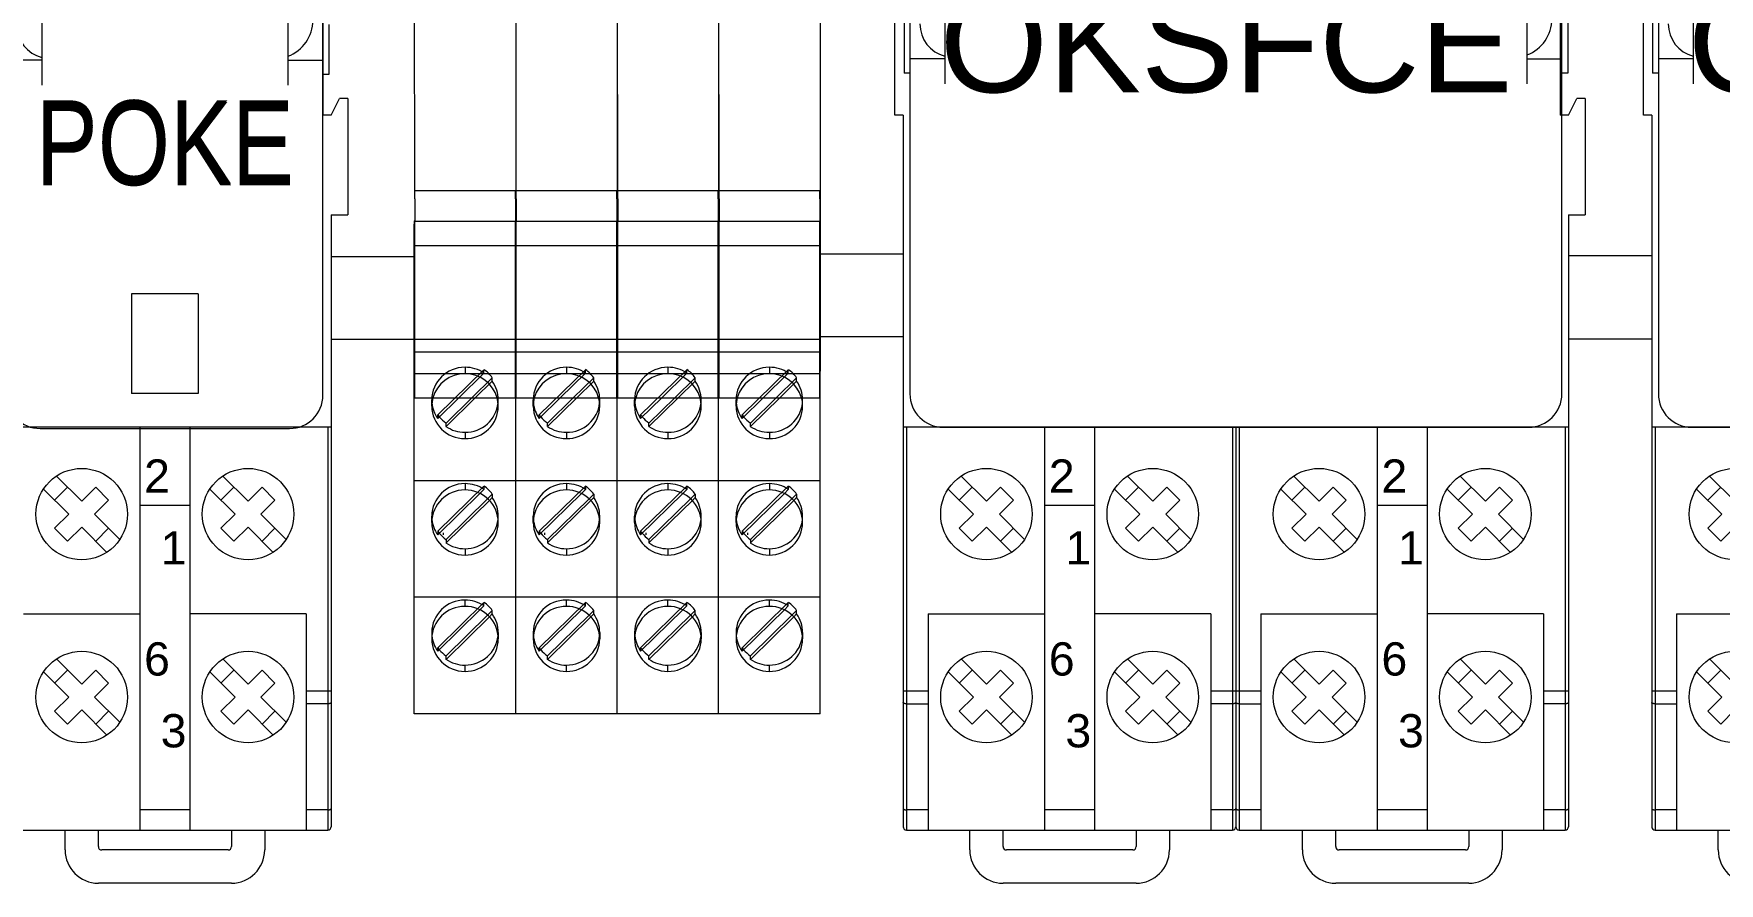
# Model space of a CAD drawing. Header units: millimetres. Extents: x 4134 to 7422, y 1400 to 3585.
# Drawn here: x 5985.4 to 6086.7, y 2018.6 to 2069.7 of the extents above; entities that cross this region are included whole.
import ezdxf

# ---------------------------------------------------------------- set-up
doc = ezdxf.new("R2010")
doc.units = ezdxf.units.MM
doc.layers.add('000-PI-Oprema', color=30, linetype='Continuous', lineweight=5)
doc.layers.add('000-SI-Oprema', color=30, linetype='Continuous', lineweight=0)
doc.layers.add('000-PI-ORMAR', color=2, linetype='Continuous')
doc.layers.add('002-PI-Kabelska kanalica', color=150, linetype='Continuous')
doc.styles.add('NUOVO', font='txt.shx', dxfattribs={"width": 0.8, "height": 0.8})
doc.styles.get("Standard").update_dxf_attribs({"font": 'arial.ttf'})

# ---------------------------------------------------------------- blocks, each defined once
blk = doc.blocks.new('PLC-RSC-24DC - 2966171')
at = {"layer": '000-PI-ORMAR', "color": 0, "linetype": 'ByBlock', "lineweight": 0}
for p, q in [((0.03, 31.45), (0, 57.65)), ((0.03, 31.45), (0, 57.65)), ((6.1, 55.95), (6.1, 29.65)), ((6.1, 55.95), (6.1, 29.65)), ((0.03, 30.96), (0.03, 31.45)), ((6.08, 31.45), (0.03, 31.45)), ((0.03, 30.96), (0.03, 31.45)), ((6.08, 30.96), (6.08, 31.45)), ((6.08, 30.96), (6.08, 31.45)), ((0.03, 30.96), (0.03, 29.6)), ((0.03, 30.96), (0.03, 29.6)), ((6.08, 30.96), (6.08, 29.6)), ((6.08, 30.96), (6.08, 29.6)), ((0, 29.65), (0.03, 29.65)), ((0, 29.65), (0, 29.45)), ((0, 29.65), (0, 29.65)), ((0, 29.65), (0.03, 29.65)), ((0, 29.65), (0, 29.45)), ((0, 29.65), (0, 29.65)), ((0.03, 29.45), (0, 29.45)), ((0, 27.85), (0, 29.45)), ((0.03, 29.45), (0, 29.45)), ((0, 27.85), (0, 29.45)), ((0.03, 27.89), (0.03, 29.6)), ((6.08, 29.6), (0.03, 29.6)), ((0.03, 29.6), (0.03, 29.6)), ((0.03, 27.89), (0.03, 29.6)), ((0.03, 29.6), (0.03, 29.6)), ((5.6, 29.65), (5.6, 29.65)), ((5.6, 29.65), (5.6, 29.65)), ((6.08, 29.65), (6.1, 29.65)), ((6.08, 29.65), (6.1, 29.65)), ((6.08, 27.89), (6.08, 29.6)), ((6.08, 29.6), (6.08, 29.6)), ((6.08, 27.89), (6.08, 29.6)), ((6.08, 29.6), (6.08, 29.6)), ((6.08, 29.45), (6.1, 29.45)), ((6.08, 29.45), (6.1, 29.45)), ((6.1, 29.65), (6.1, 29.65)), ((6.1, 29.65), (6.1, 29.45)), ((6.1, 29.65), (6.1, 29.65)), ((6.1, 29.65), (6.1, 29.45)), ((6.1, 29.45), (6.1, 27.85)), ((6.1, 29.45), (6.1, 27.85)), ((0, 27.85), (0.03, 27.85)), ((0, 21.63), (0, 27.85)), ((0, 27.85), (0.03, 27.85)), ((0, 21.63), (0, 27.85)), ((0.03, 28.17), (6.08, 28.17)), ((0.03, 27.43), (0.03, 27.89)), ((0.03, 27.43), (0.03, 27.89)), ((0.03, 22.27), (0.03, 27.43)), ((0.03, 22.27), (0.03, 27.43)), ((6.08, 27.43), (6.08, 27.89)), ((6.08, 27.43), (6.08, 27.89)), ((6.1, 27.85), (6.08, 27.85)), ((6.1, 27.85), (6.08, 27.85)), ((6.08, 22.27), (6.08, 27.43)), ((6.08, 22.27), (6.08, 27.43)), ((6.1, 27.85), (6.1, 21.63)), ((6.1, 27.85), (6.1, 21.63)), ((6.1, 21.63), (6.1, 25.43)), ((6.1, 21.63), (6.1, 25.43)), ((0, 24.5), (0, 24.5)), ((0, 24.5), (0, 24.5)), ((6.1, 24.5), (6.1, 24.5)), ((6.1, 24.5), (6.1, 24.5)), ((0, 22.5), (0, 22.5)), ((6.1, 22.5), (0, 22.5)), ((0, 22.5), (0, 22.5)), ((6.1, 22.5), (6.1, 22.5)), ((6.1, 22.5), (6.1, 22.5)), ((0, 21.63), (0.03, 21.63)), ((0, 20.6), (0, 21.63)), ((0, 21.63), (0.03, 21.63)), ((0, 20.6), (0, 21.63)), ((0.03, 20.93), (0.03, 22.27)), ((0.03, 20.93), (0.03, 22.27)), ((0.03, 21.76), (6.08, 21.76)), ((6.08, 20.93), (6.08, 22.27)), ((6.08, 20.93), (6.08, 22.27)), ((6.1, 21.63), (6.08, 21.63)), ((6.1, 21.63), (6.08, 21.63)), ((6.1, 21.63), (6.1, 20.6)), ((6.1, 21.63), (6.1, 20.6)), ((0, 20.6), (0.03, 20.6)), ((0, 19), (0, 20.6)), ((0, 20.6), (0.03, 20.6)), ((0, 19), (0, 20.6)), ((0, 20.46), (3.05, 20.46)), ((0.03, 19), (0.03, 20.93)), ((0.03, 19), (0.03, 20.93)), ((1.41, 17.97), (4.19, 20.69)), ((4.19, 20.48), (2.68, 19)), ((3.05, 20.84), (3.05, 20.46)), ((3.05, 20.46), (6.1, 20.46)), ((4.19, 20.48), (4.19, 20.69)), ((6.08, 19), (6.08, 20.93)), ((6.08, 19), (6.08, 20.93)), ((6.1, 20.6), (6.08, 20.6)), ((6.1, 20.6), (6.08, 20.6)), ((6.1, 19), (6.1, 20.6)), ((6.1, 19), (6.1, 20.6)), ((6.1, 19), (6.1, 20.46)), ((6.1, 19), (6.1, 20.46)), ((4.69, 20.21), (3.46, 19)), ((3.67, 19), (4.69, 20)), ((4.69, 20), (4.69, 20.21)), ((0, 19), (0.03, 19)), ((0, 19), (0, 19)), ((0, 14), (0, 19)), ((0, 19), (0.03, 19)), ((0, 19), (0, 19)), ((0, 14), (0, 19)), ((0.03, 19.1), (0.03, 19.1)), ((0.03, 19.1), (0.03, 19.1)), ((0.03, 19), (6.08, 19)), ((0.03, 19), (0.03, 19)), ((0.03, 19), (0.03, 19)), ((1.05, 18.5), (1.05, 18.88)), ((2.68, 19), (1.41, 17.76)), ((1.91, 17.27), (3.67, 19)), ((3.46, 19), (1.91, 17.48)), ((5.05, 18.5), (5.05, 18.88)), ((6.08, 19.1), (6.08, 19.1)), ((6.08, 19.1), (6.08, 19.1)), ((6.08, 19), (6.1, 19)), ((6.08, 19), (6.08, 19)), ((6.08, 19), (6.1, 19)), ((6.08, 19), (6.08, 19)), ((6.1, 19), (6.1, 19)), ((6.1, 14), (6.1, 19)), ((6.1, 19), (6.1, 19)), ((6.1, 14), (6.1, 19)), ((6.1, 14), (6.1, 18.43)), ((6.1, 14), (6.1, 18.43)), ((1.41, 17.76), (1.41, 17.97)), ((1.91, 17.27), (1.91, 17.48)), ((3.05, 16.92), (3.05, 16.54)), ((6.1, 14), (6.1, 16.02)), ((6.1, 14), (6.1, 16.02)), ((0, 13.46), (0, 14)), ((0, 14), (0, 14)), ((6.1, 14), (0, 14)), ((0, 13.46), (0, 14)), ((0, 14), (0, 14)), ((0, 7), (0, 13.46)), ((0, 7), (0, 13.46)), ((1.41, 10.97), (4.19, 13.69)), ((1.41, 10.76), (3.95, 13.25)), ((3.05, 13.84), (3.05, 13.46)), ((3.95, 13.25), (4.19, 13.48)), ((4.19, 13.69), (4.19, 13.48)), ((4.69, 13.21), (4.41, 12.93)), ((4.69, 13.21), (4.69, 13)), ((6.1, 14), (6.1, 14)), ((6.1, 13.46), (6.1, 14)), ((6.1, 14), (6.1, 14)), ((6.1, 13.46), (6.1, 14)), ((6.1, 7), (6.1, 13.46)), ((6.1, 7), (6.1, 13.46)), ((4.41, 12.93), (1.91, 10.48)), ((4.52, 12.83), (1.91, 10.27)), ((4.69, 13), (4.52, 12.83)), ((1.05, 11.5), (1.05, 11.88)), ((5.05, 11.5), (5.05, 11.88)), ((1.41, 10.97), (1.41, 10.76)), ((1.75, 10.75), (1.75, 10.87)), ((1.91, 10.48), (1.91, 10.27)), ((3.05, 9.92), (3.05, 9.54)), ((6.1, 7), (6.1, 9.02)), ((6.1, 7), (6.1, 9.02)), ((0, 6.46), (0, 7)), ((0, 7), (0, 7)), ((6.1, 7), (0, 7)), ((0, 6.46), (0, 7)), ((0, 7), (0, 7)), ((0, 0), (0, 6.46)), ((0, 0), (0, 6.46)), ((1.41, 3.97), (4.19, 6.69)), ((3.95, 6.25), (1.41, 3.76)), ((3.05, 6.46), (3.05, 6.84)), ((4.19, 6.48), (3.95, 6.25)), ((4.19, 6.48), (4.19, 6.69)), ((4.69, 6.21), (4.41, 5.93)), ((4.69, 6), (4.69, 6.21)), ((6.1, 7), (6.1, 7)), ((6.1, 6.46), (6.1, 7)), ((6.1, 7), (6.1, 7)), ((6.1, 6.46), (6.1, 7)), ((6.1, 0), (6.1, 6.46)), ((6.1, 0), (6.1, 6.46)), ((4.41, 5.93), (1.91, 3.48)), ((1.91, 3.27), (4.52, 5.83)), ((4.52, 5.83), (4.69, 6)), ((1.05, 4.88), (1.05, 4.5)), ((5.05, 4.88), (5.05, 4.5)), ((1.41, 3.76), (1.41, 3.97)), ((1.91, 3.27), (1.91, 3.48)), ((3.05, 2.54), (3.05, 2.92)), ((0, 0), (0, 0)), ((6.1, 0), (0, 0)), ((0, 0), (0, 0)), ((6.1, 0), (0, 0)), ((6.1, 0), (6.1, 0)), ((6.1, 0), (6.1, 0)), ((0, 0), (0, 0)), ((0, 0), (0, 0)), ((6.1, 0), (6.1, 0)), ((6.1, 0), (6.1, 0))]:
    blk.add_line(p, q, dxfattribs=at)
for centre, start_param, end_param in [((3.05, 18.88), -1.570796, 0), ((3.05, 18.5), -1.570796, -0.258728), ((3.05, 18.88), -2.180289, -1.570796), ((3.05, 18.5), -2.882864, -1.570796), ((3.05, 19.09), -2.5321, -2.180289), ((3.05, 18.88), -3.141593, -2.5321), ((3.05, 18.5), -0.258728, 0), ((3.05, 18.88), 0, 0.097132), ((3.05, 18.5), 0, 1.570796), ((3.05, 18.88), 0.097132, 0.609492), ((3.05, 18.88), 1.570796, 3.044461), ((3.05, 18.5), 1.570796, 3.141593), ((3.05, 18.5), -3.141593, -2.882864), ((3.05, 18.88), 3.044461, 3.141593), ((3.05, 19.09), 0.609492, 0.685382), ((3.05, 19.09), 0.685382, 0.961304), ((3.05, 18.88), 0.961304, 1.570796), ((3.05, 11.88), -1.570796, 0), ((3.05, 11.5), -1.570796, 0), ((3.05, 11.88), -2.180289, -1.570796), ((3.05, 11.5), -3.141593, -1.570796), ((3.05, 12.09), -2.5321, -2.180289), ((3.05, 11.88), 3.141593, 3.751085), ((3.05, 11.88), 0, 0.097132), ((3.05, 11.5), 0, 1.570796), ((3.05, 11.88), 0.097132, 0.609492), ((3.05, 11.88), 1.570796, 3.044461), ((3.05, 11.5), 1.570796, 3.141593), ((3.05, 11.88), 3.044461, 3.141593), ((3.05, 12.09), 0.609492, 0.685382), ((3.05, 12.09), 0.685382, 0.961304), ((3.05, 11.88), 0.961304, 1.570796), ((3.05, 4.88), -1.570796, 0), ((3.05, 4.5), -1.570796, 0), ((3.05, 4.88), -2.180289, -1.570796), ((3.05, 4.5), -3.141593, -1.570796), ((3.05, 5.09), -2.5321, -2.180289), ((3.05, 4.88), -3.141593, -2.5321), ((3.05, 4.88), 0, 0.097132), ((3.05, 4.5), 0, 1.570796), ((3.05, 4.88), 0.097132, 0.609492), ((3.05, 4.88), 1.570796, 3.044461), ((3.05, 4.5), 1.570796, 3.141593), ((3.05, 4.88), 3.044461, 3.141593), ((3.05, 5.09), 0.609492, 0.685382), ((3.05, 5.09), 0.685382, 0.961304), ((3.05, 4.88), 0.961304, 1.570796)]:
    blk.add_ellipse(centre, major_axis=(-2, 0), ratio=0.978148, start_param=start_param, end_param=end_param, dxfattribs=at)
blk = doc.blocks.new('AMRA POKS')
at = {"layer": '000-SI-Oprema', "color": 0, "linetype": 'ByBlock', "lineweight": 0}
for p, q in [((46906.97, 23962.88), (46906.97, 24004.48)), ((46906.97, 23962.88), (46906.97, 24004.48)), ((46890.07, 24002.08), (46890.07, 23981.53)), ((46904.87, 24002.08), (46904.87, 23981.53)), ((46906.97, 23987.73), (46906.97, 23979.73)), ((46907.32, 23985.18), (46907.32, 23982.18)), ((46907.32, 23985.18), (46907.32, 23982.18)), ((46890.07, 23983.03), (46887.97, 23983.03)), ((46904.87, 23983.03), (46906.97, 23983.03)), ((46907.32, 23982.18), (46906.97, 23982.18)), ((46907.32, 23982.18), (46906.97, 23982.18)), ((46907.47, 23979.73), (46907.97, 23980.73)), ((46908.47, 23980.73), (46907.97, 23980.73)), ((46908.47, 23980.73), (46908.47, 23973.73)), ((46907.47, 23979.73), (46906.97, 23979.73)), ((46907.47, 23973.73), (46907.47, 23936.93)), ((46907.47, 23973.73), (46908.47, 23973.73)), ((46899.47, 23968.98), (46895.47, 23968.98)), ((46895.47, 23968.98), (46895.47, 23962.98)), ((46899.47, 23968.98), (46899.47, 23962.98)), ((46899.47, 23962.98), (46895.47, 23962.98)), ((46887.47, 23960.98), (46907.47, 23960.98)), ((46889.97, 23960.88), (46904.97, 23960.88)), ((46889.97, 23960.88), (46904.97, 23960.88)), ((46895.97, 23960.98), (46895.97, 23936.73)), ((46898.97, 23960.98), (46898.97, 23936.73)), ((46907.27, 23960.98), (46907.27, 23936.73)), ((46890.95, 23958.02), (46892.47, 23956.5)), ((46900.95, 23958.02), (46902.47, 23956.5)), ((46890.17, 23957.24), (46891.69, 23955.73)), ((46890.84, 23956.57), (46891.62, 23957.35)), ((46892.47, 23956.5), (46893.31, 23957.35)), ((46893.24, 23955.73), (46894.09, 23956.57)), ((46893.31, 23957.35), (46894.09, 23956.57)), ((46900.17, 23957.24), (46901.69, 23955.73)), ((46900.84, 23956.57), (46901.62, 23957.35)), ((46902.47, 23956.5), (46903.31, 23957.35)), ((46903.24, 23955.73), (46904.09, 23956.57)), ((46903.31, 23957.35), (46904.09, 23956.57)), ((46890.84, 23954.88), (46891.69, 23955.73)), ((46893.24, 23955.73), (46894.76, 23954.21)), ((46898.97, 23956.24), (46895.97, 23956.24)), ((46900.84, 23954.88), (46901.69, 23955.73)), ((46903.24, 23955.73), (46904.76, 23954.21)), ((46890.84, 23954.88), (46891.62, 23954.1)), ((46891.62, 23954.1), (46892.47, 23954.95)), ((46892.47, 23954.95), (46893.98, 23953.43)), ((46893.31, 23954.1), (46894.09, 23954.88)), ((46900.84, 23954.88), (46901.62, 23954.1)), ((46901.62, 23954.1), (46902.47, 23954.95)), ((46902.47, 23954.95), (46903.98, 23953.43)), ((46903.31, 23954.1), (46904.09, 23954.88)), ((46888.97, 23949.73), (46895.97, 23949.73)), ((46905.97, 23949.73), (46898.97, 23949.73)), ((46905.97, 23949.73), (46905.97, 23936.73)), ((46890.95, 23947.02), (46892.47, 23945.5)), ((46900.95, 23947.02), (46902.47, 23945.5)), ((46890.17, 23946.24), (46891.69, 23944.73)), ((46890.84, 23945.57), (46891.62, 23946.35)), ((46892.47, 23945.5), (46893.31, 23946.35)), ((46893.24, 23944.73), (46894.09, 23945.57)), ((46893.31, 23946.35), (46894.09, 23945.57)), ((46900.17, 23946.24), (46901.69, 23944.73)), ((46900.84, 23945.57), (46901.62, 23946.35)), ((46902.47, 23945.5), (46903.31, 23946.35)), ((46903.24, 23944.73), (46904.09, 23945.57)), ((46903.31, 23946.35), (46904.09, 23945.57)), ((46890.84, 23943.88), (46891.69, 23944.73)), ((46893.24, 23944.73), (46894.76, 23943.21)), ((46900.84, 23943.88), (46901.69, 23944.73)), ((46903.24, 23944.73), (46904.76, 23943.21)), ((46905.97, 23945.1), (46907.47, 23945.1)), ((46890.84, 23943.88), (46891.62, 23943.1)), ((46891.62, 23943.1), (46892.47, 23943.95)), ((46892.47, 23943.95), (46893.98, 23942.43)), ((46893.31, 23943.1), (46894.09, 23943.88)), ((46900.84, 23943.88), (46901.62, 23943.1)), ((46901.62, 23943.1), (46902.47, 23943.95)), ((46902.47, 23943.95), (46903.98, 23942.43)), ((46903.31, 23943.1), (46904.09, 23943.88)), ((46907.27, 23944.32), (46905.97, 23944.32)), ((46898.97, 23937.94), (46895.97, 23937.94)), ((46907.27, 23937.94), (46905.97, 23937.94)), ((46891.47, 23935.53), (46891.47, 23936.73)), ((46893.47, 23935.73), (46893.47, 23936.73)), ((46901.47, 23936.73), (46901.47, 23935.73)), ((46903.47, 23936.73), (46903.47, 23935.53)), ((46901.27, 23935.53), (46893.67, 23935.53)), ((46901.47, 23933.53), (46893.47, 23933.53))]:
    blk.add_line(p, q, dxfattribs=at)
for points in [[(46907.47, 23944.4), (46907.46, 23944.39), (46907.46, 23944.38), (46907.45, 23944.37), (46907.44, 23944.36), (46907.42, 23944.35), (46907.41, 23944.34), (46907.39, 23944.33), (46907.37, 23944.33), (46907.34, 23944.32), (46907.32, 23944.32), (46907.29, 23944.32), (46907.27, 23944.32)], [(46907.27, 23937.94), (46907.29, 23937.94), (46907.32, 23937.94), (46907.34, 23937.95), (46907.37, 23937.95), (46907.39, 23937.96), (46907.41, 23937.96), (46907.42, 23937.97), (46907.44, 23937.98), (46907.45, 23937.99), (46907.46, 23938), (46907.46, 23938.01), (46907.47, 23938.02)]]:
    blk.add_lwpolyline(points, dxfattribs=at)
at = {"layer": '000-SI-Oprema', "color": 0, "linetype": 'ByBlock', "lineweight": 0, "ltscale": 0.25}
blk.add_lwpolyline([(46887.63, 23936.73), (46907.27, 23936.73)], dxfattribs=at)
at = {"layer": '000-SI-Oprema', "color": 0, "linetype": 'ByBlock', "lineweight": 0}
for centre in [(46892.47, 23955.73), (46902.47, 23955.73), (46892.47, 23944.73), (46902.47, 23944.73)]:
    blk.add_circle(centre, 2.75, dxfattribs=at)
for centre, radius, start, end in [((46890.57, 23985.13), 2, 180, 255.5225), ((46904.07, 23985.43), 2.3, 290.3544, 0), ((46889.97, 23962.88), 2, 180, 270), ((46889.97, 23962.88), 2, 180, 270), ((46904.97, 23962.88), 2, 270, 0), ((46904.97, 23962.88), 2, 270, 0), ((46907.27, 23936.93), 0.2, 270, 0), ((46893.47, 23935.53), 2, 180, 270), ((46893.67, 23935.73), 0.2, 180, 270), ((46901.27, 23935.73), 0.2, 270, 0), ((46901.47, 23935.53), 2, 270, 0)]:
    blk.add_arc(centre, radius, start, end, dxfattribs=at)
at = {"layer": '000-PI-Oprema', "color": 0, "linetype": 'ByBlock', "lineweight": 0, "insert": (46897.47, 23978.08), "char_height": 5, "attachment_point": 5, "style": 'NUOVO'}
blk.add_mtext_dynamic_manual_height_columns('{\\fArial|b0|i0|c238|p34;POK\\fArial|b0|i0|c0|p34;E}', width=17, gutter_width=4, heights=[0], dxfattribs=at)
at = {"layer": '000-SI-Oprema', "color": 0, "linetype": 'ByBlock', "lineweight": 0, "insert": (46897.47, 23977.98), "char_height": 5, "attachment_point": 5, "style": 'NUOVO'}
blk.add_mtext_dynamic_manual_height_columns('{\\fArial|b0|i0|c238|p34;POK\\fArial|b0|i0|c0|p34;E}', width=17, gutter_width=4, heights=[0], dxfattribs=at)
at = {"layer": '000-SI-Oprema', "color": 0, "linetype": 'ByBlock', "lineweight": 0, "char_height": 1.9995, "width": 2.5471}
for s, insert, attachment_point in [('{\\fArial|b0|i0|c0|p34;2}', (46896.22, 23959.02), 1), ('{\\fArial|b0|i0|c0|p34;1}', (46898.77, 23954.7), 3), ('{\\fArial|b0|i0|c0|p34;6}', (46896.22, 23948.02), 1), ('{\\fArial|b0|i0|c0|p34;3}', (46898.77, 23943.7), 3)]:
    blk.add_mtext(s, dxfattribs=dict(at, insert=insert, attachment_point=attachment_point))
blk = doc.blocks.new('OKSFCE')
at = {"layer": '000-PI-Oprema', "color": 0, "linetype": 'ByBlock', "lineweight": 0}
for p, q in [((47679.04, 23855.37), (47679.04, 23813.77)), ((47718.24, 23813.77), (47718.24, 23855.37)), ((47681.14, 23852.97), (47681.14, 23832.42)), ((47716.14, 23852.97), (47716.14, 23832.42)), ((47678.14, 23830.54), (47678.14, 23838.54)), ((47718.14, 23838.54), (47718.14, 23830.54)), ((47678.69, 23836.07), (47678.69, 23833.07)), ((47718.59, 23836.07), (47718.59, 23833.07)), ((47681.14, 23833.92), (47679.04, 23833.92)), ((47716.14, 23833.92), (47718.24, 23833.92)), ((47679.04, 23833.07), (47678.69, 23833.07)), ((47718.59, 23833.07), (47718.24, 23833.07)), ((47718.64, 23830.54), (47719.14, 23831.54)), ((47719.64, 23831.54), (47719.14, 23831.54)), ((47719.64, 23831.54), (47719.64, 23824.54)), ((47678.64, 23830.54), (47678.14, 23830.54)), ((47678.64, 23830.54), (47678.64, 23787.74)), ((47718.64, 23830.54), (47718.14, 23830.54)), ((47718.64, 23824.54), (47718.64, 23787.74)), ((47718.64, 23824.54), (47719.64, 23824.54)), ((47678.64, 23811.79), (47698.64, 23811.79)), ((47678.84, 23811.79), (47678.84, 23787.54)), ((47681.04, 23811.77), (47716.24, 23811.77)), ((47687.14, 23811.79), (47687.14, 23787.54)), ((47690.14, 23811.79), (47690.14, 23787.54)), ((47698.44, 23811.79), (47698.44, 23787.54)), ((47698.64, 23811.79), (47718.64, 23811.79)), ((47698.64, 23811.79), (47698.64, 23787.74)), ((47698.84, 23811.79), (47698.84, 23787.54)), ((47707.14, 23811.79), (47707.14, 23787.54)), ((47710.14, 23811.79), (47710.14, 23787.54)), ((47718.44, 23811.79), (47718.44, 23787.54)), ((47682.12, 23808.83), (47683.64, 23807.31)), ((47692.12, 23808.83), (47693.64, 23807.31)), ((47702.12, 23808.83), (47703.64, 23807.31)), ((47712.12, 23808.83), (47713.64, 23807.31)), ((47681.34, 23808.05), (47682.86, 23806.54)), ((47682.01, 23807.38), (47682.79, 23808.16)), ((47683.64, 23807.31), (47684.49, 23808.16)), ((47684.49, 23808.16), (47685.27, 23807.38)), ((47691.34, 23808.05), (47692.86, 23806.54)), ((47692.01, 23807.38), (47692.79, 23808.16)), ((47693.64, 23807.31), (47694.49, 23808.16)), ((47694.49, 23808.16), (47695.27, 23807.38)), ((47701.34, 23808.05), (47702.86, 23806.54)), ((47702.01, 23807.38), (47702.79, 23808.16)), ((47703.64, 23807.31), (47704.49, 23808.16)), ((47704.49, 23808.16), (47705.27, 23807.38)), ((47711.34, 23808.05), (47712.86, 23806.54)), ((47712.01, 23807.38), (47712.79, 23808.16)), ((47713.64, 23807.31), (47714.49, 23808.16)), ((47714.49, 23808.16), (47715.27, 23807.38)), ((47684.42, 23806.54), (47685.27, 23807.38)), ((47690.14, 23807.05), (47687.14, 23807.05)), ((47694.42, 23806.54), (47695.27, 23807.38)), ((47704.42, 23806.54), (47705.27, 23807.38)), ((47710.14, 23807.05), (47707.14, 23807.05)), ((47714.42, 23806.54), (47715.27, 23807.38)), ((47682.01, 23805.69), (47682.86, 23806.54)), ((47682.01, 23805.69), (47682.79, 23804.91)), ((47682.79, 23804.91), (47683.64, 23805.76)), ((47683.64, 23805.76), (47685.16, 23804.24)), ((47684.42, 23806.54), (47685.93, 23805.02)), ((47684.49, 23804.91), (47685.27, 23805.69)), ((47692.01, 23805.69), (47692.86, 23806.54)), ((47692.01, 23805.69), (47692.79, 23804.91)), ((47692.79, 23804.91), (47693.64, 23805.76)), ((47693.64, 23805.76), (47695.16, 23804.24)), ((47694.42, 23806.54), (47695.93, 23805.02)), ((47694.49, 23804.91), (47695.27, 23805.69)), ((47702.01, 23805.69), (47702.86, 23806.54)), ((47702.01, 23805.69), (47702.79, 23804.91)), ((47702.79, 23804.91), (47703.64, 23805.76)), ((47703.64, 23805.76), (47705.16, 23804.24)), ((47704.42, 23806.54), (47705.93, 23805.02)), ((47704.49, 23804.91), (47705.27, 23805.69)), ((47712.01, 23805.69), (47712.86, 23806.54)), ((47712.01, 23805.69), (47712.79, 23804.91)), ((47712.79, 23804.91), (47713.64, 23805.76)), ((47713.64, 23805.76), (47715.16, 23804.24)), ((47714.42, 23806.54), (47715.93, 23805.02)), ((47714.49, 23804.91), (47715.27, 23805.69)), ((47680.14, 23800.54), (47680.14, 23787.54)), ((47680.14, 23800.54), (47687.14, 23800.54)), ((47697.14, 23800.54), (47690.14, 23800.54)), ((47697.14, 23800.54), (47697.14, 23787.54)), ((47700.14, 23800.54), (47700.14, 23787.54)), ((47700.14, 23800.54), (47707.14, 23800.54)), ((47717.14, 23800.54), (47710.14, 23800.54)), ((47717.14, 23800.54), (47717.14, 23787.54)), ((47682.12, 23797.83), (47683.64, 23796.31)), ((47692.12, 23797.83), (47693.64, 23796.31)), ((47702.12, 23797.83), (47703.64, 23796.31)), ((47712.12, 23797.83), (47713.64, 23796.31)), ((47681.34, 23797.05), (47682.86, 23795.54)), ((47682.01, 23796.38), (47682.79, 23797.16)), ((47683.64, 23796.31), (47684.49, 23797.16)), ((47684.49, 23797.16), (47685.27, 23796.38)), ((47691.34, 23797.05), (47692.86, 23795.54)), ((47692.01, 23796.38), (47692.79, 23797.16)), ((47693.64, 23796.31), (47694.49, 23797.16)), ((47694.49, 23797.16), (47695.27, 23796.38)), ((47701.34, 23797.05), (47702.86, 23795.54)), ((47702.01, 23796.38), (47702.79, 23797.16)), ((47703.64, 23796.31), (47704.49, 23797.16)), ((47704.49, 23797.16), (47705.27, 23796.38)), ((47711.34, 23797.05), (47712.86, 23795.54)), ((47712.01, 23796.38), (47712.79, 23797.16)), ((47713.64, 23796.31), (47714.49, 23797.16)), ((47714.49, 23797.16), (47715.27, 23796.38)), ((47678.64, 23795.91), (47680.14, 23795.91)), ((47682.01, 23794.69), (47682.86, 23795.54)), ((47684.42, 23795.54), (47685.27, 23796.38)), ((47684.42, 23795.54), (47685.93, 23794.02)), ((47692.01, 23794.69), (47692.86, 23795.54)), ((47694.42, 23795.54), (47695.27, 23796.38)), ((47694.42, 23795.54), (47695.93, 23794.02)), ((47697.14, 23795.91), (47698.64, 23795.91)), ((47698.64, 23795.91), (47700.14, 23795.91)), ((47702.01, 23794.69), (47702.86, 23795.54)), ((47704.42, 23795.54), (47705.27, 23796.38)), ((47704.42, 23795.54), (47705.93, 23794.02)), ((47712.01, 23794.69), (47712.86, 23795.54)), ((47714.42, 23795.54), (47715.27, 23796.38)), ((47714.42, 23795.54), (47715.93, 23794.02)), ((47717.14, 23795.91), (47718.64, 23795.91)), ((47678.84, 23795.13), (47680.14, 23795.13)), ((47682.01, 23794.69), (47682.79, 23793.91)), ((47682.79, 23793.91), (47683.64, 23794.76)), ((47683.64, 23794.76), (47685.16, 23793.24)), ((47684.49, 23793.91), (47685.27, 23794.69)), ((47692.01, 23794.69), (47692.79, 23793.91)), ((47692.79, 23793.91), (47693.64, 23794.76)), ((47693.64, 23794.76), (47695.16, 23793.24)), ((47694.49, 23793.91), (47695.27, 23794.69)), ((47698.44, 23795.13), (47697.14, 23795.13)), ((47698.84, 23795.13), (47700.14, 23795.13)), ((47702.01, 23794.69), (47702.79, 23793.91)), ((47702.79, 23793.91), (47703.64, 23794.76)), ((47703.64, 23794.76), (47705.16, 23793.24)), ((47704.49, 23793.91), (47705.27, 23794.69)), ((47712.01, 23794.69), (47712.79, 23793.91)), ((47712.79, 23793.91), (47713.64, 23794.76)), ((47713.64, 23794.76), (47715.16, 23793.24)), ((47714.49, 23793.91), (47715.27, 23794.69)), ((47718.44, 23795.13), (47717.14, 23795.13)), ((47680.14, 23788.75), (47678.84, 23788.75)), ((47690.14, 23788.75), (47687.14, 23788.75)), ((47698.44, 23788.75), (47697.14, 23788.75)), ((47700.14, 23788.75), (47698.84, 23788.75)), ((47710.14, 23788.75), (47707.14, 23788.75)), ((47718.44, 23788.75), (47717.14, 23788.75)), ((47678.84, 23787.54), (47698.44, 23787.54)), ((47682.64, 23786.34), (47682.64, 23787.54)), ((47684.64, 23786.54), (47684.64, 23787.54)), ((47684.64, 23786.54), (47684.64, 23787.54)), ((47692.64, 23787.54), (47692.64, 23786.54)), ((47692.64, 23787.54), (47692.64, 23786.54)), ((47694.64, 23787.54), (47694.64, 23786.34)), ((47698.84, 23787.54), (47718.44, 23787.54)), ((47702.64, 23786.34), (47702.64, 23787.54)), ((47704.64, 23786.54), (47704.64, 23787.54)), ((47712.64, 23787.54), (47712.64, 23786.54)), ((47714.64, 23787.54), (47714.64, 23786.34)), ((47692.44, 23786.34), (47684.84, 23786.34)), ((47692.44, 23786.34), (47684.84, 23786.34)), ((47712.44, 23786.34), (47704.84, 23786.34)), ((47692.64, 23784.34), (47684.64, 23784.34)), ((47712.64, 23784.34), (47704.64, 23784.34))]:
    blk.add_line(p, q, dxfattribs=at)
for points in [[(47678.84, 23795.13), (47678.81, 23795.13), (47678.79, 23795.13), (47678.76, 23795.13), (47678.74, 23795.14), (47678.72, 23795.14), (47678.7, 23795.15), (47678.68, 23795.16), (47678.67, 23795.17), (47678.65, 23795.18), (47678.65, 23795.19), (47678.64, 23795.2), (47678.64, 23795.21)], [(47698.64, 23795.21), (47698.64, 23795.2), (47698.63, 23795.19), (47698.62, 23795.18), (47698.61, 23795.17), (47698.6, 23795.16), (47698.58, 23795.15), (47698.56, 23795.14), (47698.54, 23795.14), (47698.52, 23795.13), (47698.49, 23795.13), (47698.46, 23795.13), (47698.44, 23795.13)], [(47698.84, 23795.13), (47698.81, 23795.13), (47698.79, 23795.13), (47698.76, 23795.13), (47698.74, 23795.14), (47698.72, 23795.14), (47698.7, 23795.15), (47698.68, 23795.16), (47698.67, 23795.17), (47698.65, 23795.18), (47698.65, 23795.19), (47698.64, 23795.2), (47698.64, 23795.21)], [(47718.64, 23795.21), (47718.64, 23795.2), (47718.63, 23795.19), (47718.62, 23795.18), (47718.61, 23795.17), (47718.6, 23795.16), (47718.58, 23795.15), (47718.56, 23795.14), (47718.54, 23795.14), (47718.52, 23795.13), (47718.49, 23795.13), (47718.46, 23795.13), (47718.44, 23795.13)], [(47678.64, 23788.83), (47678.64, 23788.82), (47678.65, 23788.81), (47678.65, 23788.8), (47678.67, 23788.79), (47678.68, 23788.78), (47678.7, 23788.77), (47678.72, 23788.77), (47678.74, 23788.76), (47678.76, 23788.76), (47678.79, 23788.75), (47678.81, 23788.75), (47678.84, 23788.75)], [(47698.44, 23788.75), (47698.46, 23788.75), (47698.49, 23788.75), (47698.52, 23788.76), (47698.54, 23788.76), (47698.56, 23788.77), (47698.58, 23788.77), (47698.6, 23788.78), (47698.61, 23788.79), (47698.62, 23788.8), (47698.63, 23788.81), (47698.64, 23788.82), (47698.64, 23788.83)], [(47698.64, 23788.83), (47698.64, 23788.82), (47698.65, 23788.81), (47698.65, 23788.8), (47698.67, 23788.79), (47698.68, 23788.78), (47698.7, 23788.77), (47698.72, 23788.77), (47698.74, 23788.76), (47698.76, 23788.76), (47698.79, 23788.75), (47698.81, 23788.75), (47698.84, 23788.75)], [(47718.44, 23788.75), (47718.46, 23788.75), (47718.49, 23788.75), (47718.52, 23788.76), (47718.54, 23788.76), (47718.56, 23788.77), (47718.58, 23788.77), (47718.6, 23788.78), (47718.61, 23788.79), (47718.62, 23788.8), (47718.63, 23788.81), (47718.64, 23788.82), (47718.64, 23788.83)]]:
    blk.add_lwpolyline(points, dxfattribs=at)
for centre in [(47683.64, 23806.54), (47693.64, 23806.54), (47703.64, 23806.54), (47713.64, 23806.54), (47683.64, 23795.54), (47693.64, 23795.54), (47703.64, 23795.54), (47713.64, 23795.54)]:
    blk.add_circle(centre, 2.75, dxfattribs=at)
for centre, radius, start, end in [((47681.64, 23836.02), 2, 180, 255.5225), ((47715.34, 23836.32), 2.3, 290.3544, 0), ((47681.04, 23813.77), 2, 180, 270), ((47716.24, 23813.77), 2, 270, 0), ((47678.84, 23787.74), 0.2, 180, 270), ((47698.44, 23787.74), 0.2, 270, 0), ((47698.84, 23787.74), 0.2, 180, 270), ((47718.44, 23787.74), 0.2, 270, 0), ((47684.64, 23786.34), 2, 180, 270), ((47684.84, 23786.54), 0.2, 180, 270), ((47684.84, 23786.54), 0.2, 180, 270), ((47692.44, 23786.54), 0.2, 270, 0), ((47692.44, 23786.54), 0.2, 270, 0), ((47692.64, 23786.34), 2, 270, 0), ((47704.64, 23786.34), 2, 180, 270), ((47704.84, 23786.54), 0.2, 180, 270), ((47712.44, 23786.54), 0.2, 270, 0), ((47712.64, 23786.34), 2, 270, 0)]:
    blk.add_arc(centre, radius, start, end, dxfattribs=at)
at = {"layer": '000-PI-Oprema', "color": 0, "linetype": 'ByBlock', "lineweight": 0, "insert": (47698.05, 23834.87), "char_height": 6, "attachment_point": 5}
blk.add_mtext_dynamic_manual_height_columns('{\\fArial|b0|i0|c238|p34;OK}S{\\fArial|b0|i0|c238|p34;FC}E', width=44.995, gutter_width=1, heights=[10], dxfattribs=at)
at = {"layer": '000-PI-Oprema', "color": 0, "linetype": 'ByBlock', "lineweight": 0, "char_height": 1.9995, "width": 2.5471}
for s, insert, attachment_point in [('{\\fArial|b0|i0|c0|p34;2}', (47687.39, 23809.83), 1), ('{\\fArial|b0|i0|c0|p34;2}', (47707.39, 23809.83), 1), ('{\\fArial|b0|i0|c0|p34;1}', (47689.94, 23805.51), 3), ('{\\fArial|b0|i0|c0|p34;1}', (47709.94, 23805.51), 3), ('{\\fArial|b0|i0|c0|p34;6}', (47687.39, 23798.83), 1), ('{\\fArial|b0|i0|c0|p34;6}', (47707.39, 23798.83), 1), ('{\\fArial|b0|i0|c0|p34;3}', (47689.94, 23794.51), 3), ('{\\fArial|b0|i0|c0|p34;3}', (47709.94, 23794.51), 3)]:
    blk.add_mtext(s, dxfattribs=dict(at, insert=insert, attachment_point=attachment_point))

msp = doc.modelspace()

# ---------------------------------------------------------------- linework, layer by layer
at = {"layer": '002-PI-Kabelska kanalica', "color": 0, "linetype": 'ByBlock', "lineweight": 0, "ltscale": 0.25}
for points in [[(6032.623, 2056.429), (6037.623, 2056.429)], [(6003.248, 2056.268), (6008.248, 2056.268)], [(6077.648, 2056.321), (6082.648, 2056.321)], [(6037.623, 2051.429), (6032.623, 2051.429)], [(6077.648, 2051.321), (6082.648, 2051.321)], [(6008.248, 2051.268), (6003.248, 2051.268)]]:
    msp.add_lwpolyline(points, dxfattribs=at)

# ---------------------------------------------------------------- block references
at = {"color": 0, "linetype": 'ByBlock', "lineweight": 0}
for name, p in [('AMRA POKS', (-40904.218, -21914.958)), ('OKSFCE', (-41640.991, -21765.768)), ('OKSFCE', (-41595.991, -21765.768)), ('PLC-RSC-24DC - 2966171', (6008.248, 2028.768)), ('PLC-RSC-24DC - 2966171', (6014.348, 2028.768)), ('PLC-RSC-24DC - 2966171', (6020.448, 2028.768)), ('PLC-RSC-24DC - 2966171', (6026.548, 2028.768))]:
    msp.add_blockref(name, p, dxfattribs=at)

doc.saveas('drawing.dxf')
